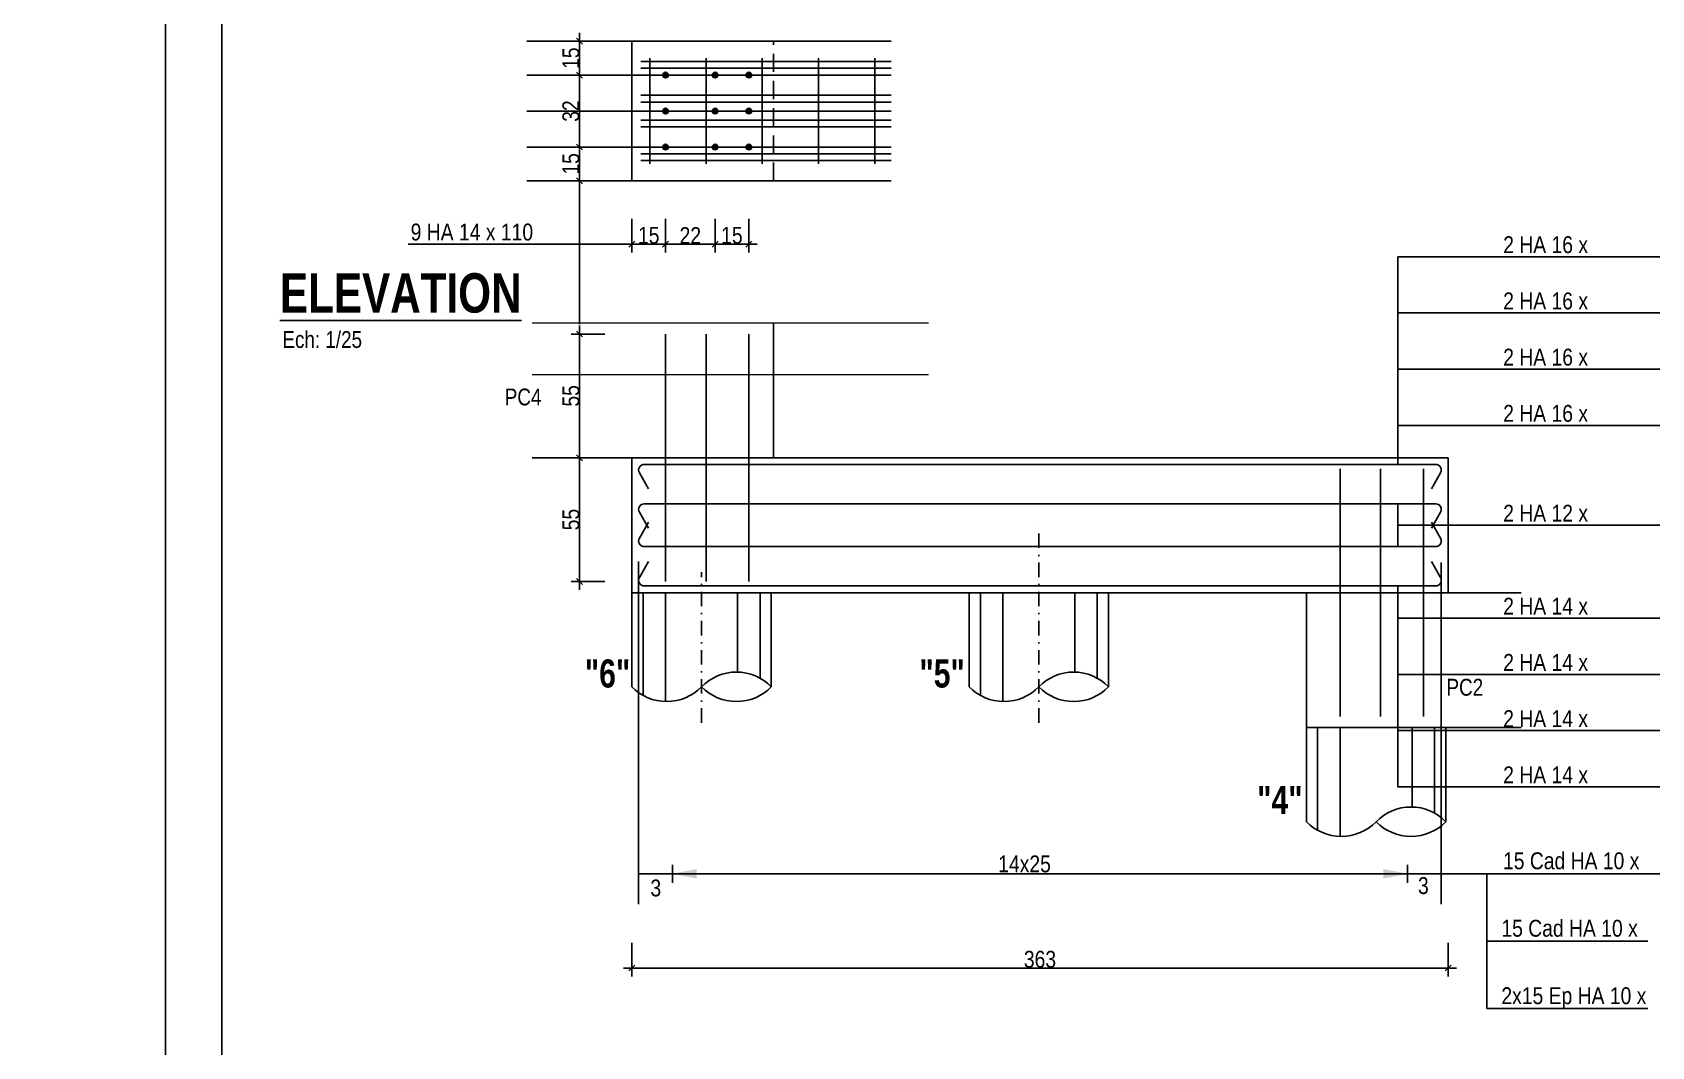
# Model space of a CAD drawing. Header units: centimetres. Extents: x 20328 to 51171, y -21855 to -16644.
# Drawn here: x 27266 to 28706, y -18408 to -17506 of the extents above; entities that cross this region are included whole.
import ezdxf
from ezdxf.enums import TextEntityAlignment as Align

# ---------------------------------------------------------------- set-up
doc = ezdxf.new("R2010")
doc.units = ezdxf.units.CM
doc.header["$LTSCALE"] = 25.4
doc.header["$PDMODE"] = 1
doc.header["$PDSIZE"] = -2
doc.linetypes.add('CACHEX2', pattern=[19.049999999999997, 12.7, -6.35])
doc.linetypes.add('TIRETPTX2', pattern=[50.8, 25.4, -12.7, 0, -12.7])
for name, color, linetype in [('01_cote_gen', 4, 'Continuous'), ('01_fenetres', 171, 'Continuous'), ('01_linteaux', 2, 'Continuous'), ('01_murs_sup', 2, 'CACHEX2'), ('01_poch_murs', 253, 'Continuous'), ('01_texte', 230, 'Continuous'), ('AA_COTES', 2, 'Continuous')]:
    doc.layers.add(name, color=color, linetype=linetype)
doc.layers.add('01_murs_coup', color=5, linetype='Continuous', lineweight=60)
doc.styles.add('impact', font='impact.ttf')
doc.styles.add('MATTE_TXT', font='arial.ttf')
doc.styles.add('STYLE2', font='ARIALN.TTF')
doc.dimstyles.new('JB25', dxfattribs={"dimscale": 0.1, "dimtxt": 150, "dimasz": 15, "dimexe": 0.1, "dimexo": 0.1, "dimgap": 0.09, "dimtad": 1, "dimdec": 1, "dimlfac": 0.5, "dimdsep": 46, "dimtxsty": 'STYLE2', "dimblk1": 'BOND_G', "dimblk2": 'BOND_D', "dimsah": 1, "dimcen": 1.5, "dimdle": 0.01, "dimse1": 1, "dimse2": 1, "dimclrd": 4, "dimclre": 2, "dimclrt": 6, "dimazin": 2, "dimtfac": 2.333333333333333, "dimtdec": 1, "dimtix": 1, "dimtmove": 2, "dimatfit": 3, "dimldrblk": 'BOND_G', "dimfxl": 1, "dimtolj": 1, "dimtzin": 0, "dimarcsym": 0})

# ---------------------------------------------------------------- blocks, each defined once
blk = doc.blocks.new('BOND_G')
at = {"layer": 'AA_COTES', "color": 0}
for p, q in [((0, -5), (0, 14.99999999999999)), ((5, 0), (-5, 0)), ((1.767766952966312, 1.767766952966312), (-1.767766952966426, -1.767766952966426))]:
    blk.add_line(p, q, dxfattribs=at)
blk = doc.blocks.new('BOND_D')
at = {"layer": 'AA_COTES', "color": 0}
for p, q in [((5, 0), (-5, 0)), ((-1.767766952966312, -1.767766952966312), (1.767766952966426, 1.767766952966426)), ((0, 5), (0, -15))]:
    blk.add_line(p, q, dxfattribs=at)
blk = doc.blocks.new('*D54')
at = {"layer": '01_cote_gen', "color": 4, "lineweight": -2, "ltscale": 3, "transparency": 16777216}
blk.add_line((28523.93731905443, -18338.10170745404), (27800.93731905443, -18338.10170745404), dxfattribs=at)
at = {"layer": 'Defpoints', "color": 0, "ltscale": 3, "transparency": 16777216}
for p in [(27799.43731905443, -18239.57191831137), (28525.43731905443, -18239.57191831137), (27799.43731905443, -18338.10170745404)]:
    blk.add_point(p, dxfattribs=at)
at = {"layer": '01_cote_gen', "color": 4, "lineweight": -2, "ltscale": 3, "transparency": 16777216, "xscale": 1.5, "yscale": 1.5, "zscale": 1.5, "rotation": 180}
blk.add_blockref('BOND_D', (27799.43731905443, -18338.10170745404), dxfattribs=at)
at = {"layer": '01_cote_gen', "color": 4, "lineweight": -2, "ltscale": 3, "transparency": 16777216, "xscale": 1.5, "yscale": 1.5, "zscale": 1.5}
blk.add_blockref('BOND_G', (28525.43731905443, -18338.10170745404), dxfattribs=at)
at = {"layer": '01_cote_gen', "color": 6, "ltscale": 3, "transparency": 16777216, "insert": (28162.43731905443, -18330.43411263822), "char_height": 15, "attachment_point": 5, "style": 'STYLE2'}
blk.add_mtext('\\A1;363', dxfattribs=at)
blk = doc.blocks.new('*D55')
at = {"layer": '01_cote_gen', "color": 4, "lineweight": -2, "ltscale": 3, "transparency": 16777216}
blk.add_line((27901.93731905444, -17694.32666429723), (27874.93731905444, -17694.32666429723), dxfattribs=at)
at = {"layer": 'Defpoints', "color": 0, "ltscale": 3, "transparency": 16777216}
for p in [(27873.43731905444, -17630.9049588949), (27903.43731905444, -17630.9049588949), (27873.43731905444, -17694.32666429723)]:
    blk.add_point(p, dxfattribs=at)
at = {"layer": '01_cote_gen', "color": 4, "lineweight": -2, "ltscale": 3, "transparency": 16777216, "xscale": 1.5, "yscale": 1.5, "zscale": 1.5, "rotation": 180}
blk.add_blockref('BOND_D', (27873.43731905444, -17694.32666429723), dxfattribs=at)
at = {"layer": '01_cote_gen', "color": 4, "lineweight": -2, "ltscale": 3, "transparency": 16777216, "xscale": 1.5, "yscale": 1.5, "zscale": 1.5}
blk.add_blockref('BOND_G', (27903.43731905444, -17694.32666429723), dxfattribs=at)
at = {"layer": '01_cote_gen', "color": 6, "ltscale": 3, "transparency": 16777216, "insert": (27888.43731905444, -17686.6590694814), "char_height": 15, "attachment_point": 5, "style": 'STYLE2'}
blk.add_mtext('\\A1;15', dxfattribs=at)
blk = doc.blocks.new('*D56')
at = {"layer": '01_cote_gen', "color": 4, "lineweight": -2, "ltscale": 3, "transparency": 16777216}
blk.add_line((27871.93731905444, -17694.32666429723), (27830.93731905444, -17694.32666429723), dxfattribs=at)
at = {"layer": 'Defpoints', "color": 0, "ltscale": 3, "transparency": 16777216}
for p in [(27829.43731905444, -17648.54956350372), (27873.43731905444, -17671.82666429723), (27829.43731905444, -17694.32666429723)]:
    blk.add_point(p, dxfattribs=at)
at = {"layer": '01_cote_gen', "color": 4, "lineweight": -2, "ltscale": 3, "transparency": 16777216, "xscale": 1.5, "yscale": 1.5, "zscale": 1.5, "rotation": 180}
blk.add_blockref('BOND_D', (27829.43731905444, -17694.32666429723), dxfattribs=at)
at = {"layer": '01_cote_gen', "color": 4, "lineweight": -2, "ltscale": 3, "transparency": 16777216, "xscale": 1.5, "yscale": 1.5, "zscale": 1.5}
blk.add_blockref('BOND_G', (27873.43731905444, -17694.32666429723), dxfattribs=at)
at = {"layer": '01_cote_gen', "color": 6, "ltscale": 3, "transparency": 16777216, "insert": (27851.43731905444, -17686.78696852643), "char_height": 15, "attachment_point": 5, "style": 'STYLE2'}
blk.add_mtext('\\A1;22', dxfattribs=at)
blk = doc.blocks.new('*D57')
at = {"layer": '01_cote_gen', "color": 4, "lineweight": -2, "ltscale": 3, "transparency": 16777216}
blk.add_line((27827.93731905445, -17694.32666429723), (27800.93731905445, -17694.32666429723), dxfattribs=at)
at = {"layer": 'Defpoints', "color": 0, "ltscale": 3, "transparency": 16777216}
for p in [(27799.43731905445, -17651.54779459316), (27829.43731905445, -17651.54779459316), (27799.43731905445, -17694.32666429723)]:
    blk.add_point(p, dxfattribs=at)
at = {"layer": '01_cote_gen', "color": 4, "lineweight": -2, "ltscale": 3, "transparency": 16777216, "xscale": 1.5, "yscale": 1.5, "zscale": 1.5, "rotation": 180}
blk.add_blockref('BOND_D', (27799.43731905445, -17694.32666429723), dxfattribs=at)
at = {"layer": '01_cote_gen', "color": 4, "lineweight": -2, "ltscale": 3, "transparency": 16777216, "xscale": 1.5, "yscale": 1.5, "zscale": 1.5}
blk.add_blockref('BOND_G', (27829.43731905445, -17694.32666429723), dxfattribs=at)
at = {"layer": '01_cote_gen', "color": 6, "ltscale": 3, "transparency": 16777216, "insert": (27814.43731905445, -17686.6590694814), "char_height": 15, "attachment_point": 5, "style": 'STYLE2'}
blk.add_mtext('\\A1;15', dxfattribs=at)
blk = doc.blocks.new('*D63')
at = {"layer": '01_cote_gen', "color": 4, "lineweight": -2, "ltscale": 3, "transparency": 16777216}
blk.add_line((27752.92372035322, -17636.5547204508), (27752.92372035322, -17609.5547204508), dxfattribs=at)
at = {"layer": 'Defpoints', "color": 0, "ltscale": 3, "transparency": 16777216}
for p in [(27752.92372035322, -17608.0547204508), (27788.12667638512, -17608.0547204508), (27799.43731905445, -17638.0547204508)]:
    blk.add_point(p, dxfattribs=at)
at = {"layer": '01_cote_gen', "color": 4, "lineweight": -2, "ltscale": 3, "transparency": 16777216, "xscale": 1.5, "yscale": 1.5, "zscale": 1.5}
for name, p, rotation in [('BOND_D', (27752.92372035322, -17608.0547204508), 90), ('BOND_G', (27752.92372035322, -17638.0547204508), 270)]:
    blk.add_blockref(name, p, dxfattribs=dict(at, rotation=rotation))
at = {"layer": '01_cote_gen', "color": 6, "ltscale": 3, "transparency": 16777216, "insert": (27745.2561255374, -17623.0547204508), "char_height": 15, "attachment_point": 5, "rotation": 90, "style": 'STYLE2'}
blk.add_mtext('\\A1;15', dxfattribs=at)
blk = doc.blocks.new('*D59')
at = {"layer": '01_cote_gen', "color": 4, "lineweight": -2, "ltscale": 3, "transparency": 16777216}
blk.add_line((27752.92372035322, -17606.5547204508), (27752.92372035322, -17545.5547204508), dxfattribs=at)
at = {"layer": 'Defpoints', "color": 0, "ltscale": 3, "transparency": 16777216}
for p in [(27752.92372035322, -17544.0547204508), (27778.73921012113, -17544.0547204508), (27770.99452922435, -17608.0547204508)]:
    blk.add_point(p, dxfattribs=at)
at = {"layer": '01_cote_gen', "color": 4, "lineweight": -2, "ltscale": 3, "transparency": 16777216, "xscale": 1.5, "yscale": 1.5, "zscale": 1.5}
for name, p, rotation in [('BOND_D', (27752.92372035322, -17544.0547204508), 90), ('BOND_G', (27752.92372035322, -17608.0547204508), 270)]:
    blk.add_blockref(name, p, dxfattribs=dict(at, rotation=rotation))
at = {"layer": '01_cote_gen', "color": 6, "ltscale": 3, "transparency": 16777216, "insert": (27745.2561255374, -17576.0547204508), "char_height": 15, "attachment_point": 5, "rotation": 90, "style": 'STYLE2'}
blk.add_mtext('\\A1;32', dxfattribs=at)
blk = doc.blocks.new('*D60')
at = {"layer": '01_cote_gen', "color": 4, "lineweight": -2, "ltscale": 3, "transparency": 16777216}
blk.add_line((27752.92372035322, -17542.5547204508), (27752.92372035322, -17515.5547204508), dxfattribs=at)
at = {"layer": 'Defpoints', "color": 0, "ltscale": 3, "transparency": 16777216}
for p in [(27752.92372035322, -17514.0547204508), (27778.97391800675, -17514.0547204508), (27775.42372035322, -17544.0547204508)]:
    blk.add_point(p, dxfattribs=at)
at = {"layer": '01_cote_gen', "color": 4, "lineweight": -2, "ltscale": 3, "transparency": 16777216, "xscale": 1.5, "yscale": 1.5, "zscale": 1.5}
for name, p, rotation in [('BOND_D', (27752.92372035322, -17514.0547204508), 90), ('BOND_G', (27752.92372035322, -17544.0547204508), 270)]:
    blk.add_blockref(name, p, dxfattribs=dict(at, rotation=rotation))
at = {"layer": '01_cote_gen', "color": 6, "ltscale": 3, "transparency": 16777216, "insert": (27745.2561255374, -17529.0547204508), "char_height": 15, "attachment_point": 5, "rotation": 90, "style": 'STYLE2'}
blk.add_mtext('\\A1;15', dxfattribs=at)
blk = doc.blocks.new('*D61')
at = {"layer": '01_cote_gen', "color": 4, "lineweight": -2, "ltscale": 3, "transparency": 16777216}
blk.add_line((27752.92372035322, -17992.83994296742), (27752.92372035322, -17885.83994296742), dxfattribs=at)
at = {"layer": 'Defpoints', "color": 0, "ltscale": 3, "transparency": 16777216}
for p in [(27752.92372035322, -17884.33994296742), (27829.43731905445, -17884.33994296742), (27829.43731905445, -17994.33994296742)]:
    blk.add_point(p, dxfattribs=at)
at = {"layer": '01_cote_gen', "color": 4, "lineweight": -2, "ltscale": 3, "transparency": 16777216, "xscale": 1.5, "yscale": 1.5, "zscale": 1.5}
for name, p, rotation in [('BOND_D', (27752.92372035322, -17884.33994296742), 90), ('BOND_G', (27752.92372035322, -17994.33994296742), 270)]:
    blk.add_blockref(name, p, dxfattribs=dict(at, rotation=rotation))
at = {"layer": '01_cote_gen', "color": 6, "ltscale": 3, "transparency": 16777216, "insert": (27745.28682130821, -17939.33994296741), "char_height": 15, "attachment_point": 5, "rotation": 90, "style": 'STYLE2'}
blk.add_mtext('\\A1;55', dxfattribs=at)
blk = doc.blocks.new('*D62')
at = {"layer": '01_cote_gen', "color": 4, "lineweight": -2, "ltscale": 3, "transparency": 16777216}
blk.add_line((27752.92372035322, -17882.83994296742), (27752.92372035322, -17775.83994296742), dxfattribs=at)
at = {"layer": 'Defpoints', "color": 0, "ltscale": 3, "transparency": 16777216}
for p in [(27752.92372035322, -17774.33994296742), (27829.43731905445, -17774.33994296742), (27775.42372035322, -17884.33994296742)]:
    blk.add_point(p, dxfattribs=at)
at = {"layer": '01_cote_gen', "color": 4, "lineweight": -2, "ltscale": 3, "transparency": 16777216, "xscale": 1.5, "yscale": 1.5, "zscale": 1.5}
for name, p, rotation in [('BOND_D', (27752.92372035322, -17774.33994296742), 90), ('BOND_G', (27752.92372035322, -17884.33994296742), 270)]:
    blk.add_blockref(name, p, dxfattribs=dict(at, rotation=rotation))
at = {"layer": '01_cote_gen', "color": 6, "ltscale": 3, "transparency": 16777216, "insert": (27745.28682130821, -17829.33994296741), "char_height": 15, "attachment_point": 5, "rotation": 90, "style": 'STYLE2'}
blk.add_mtext('\\A1;55', dxfattribs=at)

msp = doc.modelspace()

# ---------------------------------------------------------------- hatches: boundary and pattern name
at = {"layer": '01_murs_sup', "ltscale": 3}
h = msp.add_hatch(dxfattribs=at)
h.set_pattern_fill('DASH', color=256, scale=5, angle=90.4827783316548)
h.set_pattern_definition([(90.48277833165473, (14459.82592534084, 23248.99848804933), (-16.00819875265826, 15.74067414996544), [15.875, -15.875])])
h.paths.add_polyline_path([(30311.9779265077, -17572.42931596035, 0.002531451353049674), (30287.41211974768, -17571.60152396928), (30266.27980001102, -17593.09300338281, -0.002574667747263947), (30291.04470196162, -17593.71831641072)])
h.paths.add_polyline_path([(30340.2725023565, -17543.65385250217, -0.006516405898975369), (30404.19841217061, -17547.67570505511, -0.04627340198228324), (30411.43881792212, -17538.80392805338), (30386.54178884568, -17514.32297126057, 0.004067861401506169), (30346.10749460005, -17511.90857705057), (30287.41211974768, -17571.60152396928, -0.002531451353049659), (30311.9779265077, -17572.42931596035)])
h.paths.add_polyline_path([(30346.10749460005, -17511.90857705057, 0.002955468585828464), (30316.70834640735, -17510.56721877399), (30257.3569823045, -17570.92730397415, -0.003096146297348388), (30287.41211974768, -17571.60152396928)])
h.paths.add_polyline_path([(30461.71848428635, -17520.57156239299, 0.007575990962309219), (30386.54178884568, -17514.32297126057), (30411.43881792212, -17538.80392805338, -0.2267463357051544)])
h.paths.add_polyline_path([(30482.56701491248, -17554.8963382013), (30499.11694618149, -17538.06512839585, 0.4142135623730951), (30411.43881792212, -17538.80392805338), (30421.89473368372, -17549.08510743438, -0.006200760919027776)])
h.paths.add_polyline_path([(30524.9117838674, -17527.60541993427, 0.001401672488549907), (30511.05597122326, -17525.92319063888), (30499.11694618149, -17538.06512839585, -0.09982294667140483), (30512.8527487642, -17558.3668033891, -0.0008315451278062832), (30520.9659585717, -17559.36121409434)])
h.paths.add_polyline_path([(27972.25502006764, -18516.2527981133), (27993.07693111149, -18536.72673912222), (28007.90288839383, -18521.64880353873), (27987.08097734997, -18501.17486252982)], flags=9)
h.paths.add_polyline_path([(28954.99488839165, -17942.06071135946), (28975.81679943551, -17962.53465236837), (28990.64275671782, -17947.45671678488), (28969.82084567397, -17926.98277577596)], flags=9)
h.paths.add_polyline_path([(29518.40861981643, -20956.75280732123), (29597.44367626726, -21034.46705170553), (29629.66140649249, -21001.70175690994), (29550.62635004167, -20923.98751252564)], flags=9)
h.paths.add_polyline_path([(27580.21025022123, -17779.35058250239), (27623.75676317994, -17822.16935806887), (27678.54963881629, -17766.44523617656), (27635.00312585759, -17723.62646061011)], flags=9)
h.paths.add_polyline_path([(27789.22150015241, -17567.53584916419), (27831.9532363832, -17609.55346432815), (27884.53750766672, -17556.07548368581), (27841.80577143592, -17514.05786852185)], flags=9)
h.paths.add_polyline_path([(28644.32806140557, -16697.36752952108), (28685.60641212168, -16737.95604775083), (28738.19068340519, -16684.47806710848), (28696.91233268907, -16643.88954887873)], flags=9)
h.paths.add_polyline_path([(29630.46661755684, -17879.94671618729), (29712.51485557673, -17897.47925502068), (29734.45650492322, -17794.79739672062), (29652.40826690333, -17777.26485788723)], flags=9)
h.paths.add_polyline_path([(31595.93884278206, -18192.71867867738), (31677.98708080195, -18210.25121751076), (31699.92873014846, -18107.5693592107), (31617.88049212856, -18090.03682037732)], flags=9)
h.paths.add_polyline_path([(31279.47902537702, -17991.91639288531), (31337.26871637961, -18048.74031840689), (31410.88669617647, -17973.87114550756), (31353.09700517385, -17917.04721998596)], flags=9)
h.paths.add_polyline_path([(31834.83228958178, -18589.34029985794), (31910.46605891755, -18663.71009849942), (31951.83043934031, -18621.64269930296), (31876.19667000453, -18547.27290066146)], flags=9)
h.paths.add_polyline_path([(32487.17179994563, -18530.1258974008), (32643.45736795592, -18683.79966410013), (32675.69661971104, -18651.01248200006), (32519.41105170073, -18497.33871530072)], flags=9)
h.paths.add_polyline_path([(31810.93355358171, -18429.95317607757), (32052.06015034262, -18667.05013165315), (32084.12722985872, -18634.43804798887), (31843.0006330978, -18397.34109241329)], flags=9)
h.paths.add_polyline_path([(32212.70331382975, -18892.34377743463), (32368.98888184006, -19046.01754413396), (32401.22813359517, -19013.23036203388), (32244.94256558488, -18859.55659533456)], flags=9)
h.paths.add_polyline_path([(31777.24159783004, -18464.1593775378), (31933.52716584033, -18617.83314423711), (31965.76641759545, -18585.04596213704), (31809.48084958514, -18431.37219543772)], flags=9)
h.paths.add_polyline_path([(32270.2940055815, -19017.52469975478), (32345.92777491727, -19091.89449839626), (32387.29215534005, -19049.8270991998), (32311.65838600427, -18975.4573005583)], flags=9)
h.paths.add_polyline_path([(32246.39526958143, -18858.13757597442), (32487.52186634235, -19095.23453154999), (32519.58894585844, -19062.62244788571), (32278.46234909752, -18825.52549231014)], flags=9)
h.paths.add_polyline_path([(28192.59515067659, -18655.43669002857), (28279.9993106072, -18741.38017572625), (28309.65122516884, -18711.22430455634), (28222.24706523821, -18625.28081885864)], flags=9)
h.paths.add_polyline_path([(28111.55013997697, -18681.73673234814), (28248.6945306491, -18816.58920378608), (28280.91226087433, -18783.82390899049), (28143.76787020219, -18648.97143755255)], flags=9)
h.paths.add_polyline_path([(28501.76037563679, -18928.33925490778), (28636.39689371288, -18927.13735211351), (28635.9735469957, -18879.71427579443), (28501.3370289196, -18880.91617858871)], flags=9)
h.paths.add_polyline_path([(27502.64653554363, -19897.39330361864), (27497.45485312376, -20031.9350555161), (27544.8445499126, -20033.76372395716), (27550.03623233248, -19899.2219720597)], flags=9)
h.paths.add_polyline_path([(28420.70627113675, -21271.00407036227), (28555.02803790397, -21280.28305427845), (28558.29637823769, -21232.97084294278), (28423.97461147046, -21223.6918590266)], flags=9)
h.paths.add_polyline_path([(29574.92539248204, -19249.70914525777), (29675.5457184983, -19147.37870107987), (29642.75853639824, -19115.13944932478), (29542.13821038197, -19217.46989350269)], flags=9)
h.paths.add_polyline_path([(29557.49390487807, -19198.56365588311), (29635.20814926235, -19119.52859943228), (29602.44285446676, -19087.31086920705), (29524.72861008247, -19166.34592565788)], flags=9)
h.paths.add_polyline_path([(27639.41997023204, -19180.96679873493), (27741.74311864178, -19281.5799509079), (27773.96084886701, -19248.81465611233), (27671.63770045725, -19148.20150393936)], flags=9)
h.paths.add_polyline_path([(27690.54387711441, -19163.5499636297), (27769.57893356523, -19241.264208014), (27801.79666379043, -19208.49891321842), (27722.76160733962, -19130.78466883411)], flags=9)
h.paths.add_polyline_path([(30303.6429579136, -18550.85540740789), (30416.32060987236, -18661.65002150008), (30445.97252443395, -18631.49415033016), (30333.29487247523, -18520.69953623794)], flags=9)
h.paths.add_polyline_path([(30339.9371570297, -18482.15193088653), (30477.08884346998, -18617.01157616774), (30509.32809522507, -18584.22439406768), (30372.17640878479, -18449.36474878647)], flags=9)
h.paths.add_polyline_path([(30407.50752666702, -18445.22558214609), (30514.82413486221, -18550.74874476066), (30544.47604942383, -18520.59287359071), (30437.15944122862, -18415.06971097615)], flags=9)
h.paths.add_polyline_path([(30796.5200168988, -18154.79311523839), (30785.92399001238, -18318.90911674645), (30831.78008176705, -18321.86978101242), (30842.37610865347, -18157.75377950438)], flags=9)
h.paths.add_polyline_path([(31214.96313779048, -18262.31764918568), (31148.21383614286, -18412.62023887169), (31190.21028548523, -18431.27084010977), (31256.95958713283, -18280.96825042374)], flags=9)
h.paths.add_polyline_path([(30791.27016124109, -19409.36953506338), (30810.65607841924, -19428.43148014127), (30825.48203570204, -19413.35354455827), (30806.09611852389, -19394.29159948037)], flags=9)
h.paths.add_polyline_path([(30716.34526312918, -19496.97809425094), (30737.16717417238, -19517.45203526053), (30751.99313145519, -19502.37409967754), (30731.17122041198, -19481.90015866793)], flags=9)
h.paths.add_polyline_path([(30679.81726593404, -19609.71985856617), (30701.1178415989, -19630.66446488633), (30715.94379888172, -19615.58652930333), (30694.64322321683, -19594.64192298316)], flags=9)
h.paths.add_polyline_path([(30780.27245658788, -19698.67914515673), (30801.57303225275, -19719.62375147688), (30816.39898953557, -19704.54581589387), (30795.09841387067, -19683.60120957371)], flags=9)
h.paths.add_polyline_path([(30848.74810399636, -19768.81533917941), (30869.57001503954, -19789.289280189), (30884.39597232236, -19774.21134460599), (30863.57406127917, -19753.73740359641)], flags=9)
h.paths.add_polyline_path([(30920.0520781229, -19838.9277009551), (30941.35265378776, -19859.87230727524), (30956.17861107059, -19844.79437169224), (30934.8780354057, -19823.84976537207)], flags=9)
h.paths.add_polyline_path([(31277.61862268389, -19790.41456035908), (31294.61121675361, -19807.12317888415), (31309.43717403642, -19792.04524330114), (31292.4445799667, -19775.33662477609)], flags=9)
h.paths.add_polyline_path([(31201.1842322249, -19866.72172879799), (31222.48480788976, -19887.66633511812), (31237.31076517258, -19872.58839953511), (31216.0101895077, -19851.64379321498)], flags=9)
h.paths.add_polyline_path([(31113.37695427617, -19936.05340942984), (31134.67752994104, -19956.99801574999), (31149.50348722386, -19941.920080167), (31128.20291155898, -19920.97547384683)], flags=9)
h.paths.add_polyline_path([(31008.3379286812, -19910.31123260768), (31030.11716896777, -19931.72650423841), (31044.94312625056, -19916.6485686554), (31023.16388596399, -19895.23329702468)], flags=9)
h.paths.add_polyline_path([(31289.39128392613, -19415.94549284188), (31307.98256369223, -19397.03824028419), (31292.90462810824, -19382.21228300236), (31274.31334834217, -19401.11953556006)], flags=9)
h.paths.add_polyline_path([(31344.41512202783, -19470.52776909963), (31363.47706838141, -19451.14185317586), (31348.39913377403, -19436.31589490085), (31329.33718742046, -19455.70181082464)], flags=9)
h.paths.add_polyline_path([(31431.25336441981, -19555.92204207615), (31450.31531077338, -19536.53612615238), (31435.23737616599, -19521.71016787738), (31416.17542981242, -19541.09608380115)], flags=9)
h.paths.add_polyline_path([(31399.6246237538, -19651.68149880779), (31418.21590476532, -19632.77424747471), (31403.13797015793, -19617.94828919971), (31384.54668914643, -19636.8555405328)], flags=9)
h.paths.add_polyline_path([(31232.6313714855, -19360.61211589846), (31251.69331656212, -19341.22619871905), (31236.61538097815, -19326.40024143724), (31217.55343590153, -19345.78615861664)], flags=9)
h.paths.add_polyline_path([(31160.64544045849, -19290.29992604964), (31180.17805084563, -19270.43534424853), (31165.10011526165, -19255.60938696671), (31145.56750487451, -19275.47396876782)], flags=9)
h.paths.add_polyline_path([(31059.42331102793, -19239.86056485475), (31078.48525610455, -19220.47464767536), (31063.40732052058, -19205.64869039353), (31044.34537544396, -19225.03460757295)], flags=9)
h.paths.add_polyline_path([(30949.66651441319, -19273.79009955276), (30969.05243159258, -19292.85204462937), (30983.8783888744, -19277.7741090454), (30964.492471695, -19258.71216396877)], flags=9)
h.paths.add_polyline_path([(30886.51513325543, -19338.01478595734), (30901.5930688394, -19352.84074323915), (30916.41902612122, -19337.76280765517), (30901.34109053724, -19322.93685037336)], flags=9)
h.paths.add_polyline_path([(31234.18925258745, -20656.73727107184), (31346.8669045462, -20767.53188516401), (31376.51881910782, -20737.37601399409), (31263.84116714905, -20626.5813999019)], flags=9)
h.paths.add_polyline_path([(31270.50503419584, -20588.01914205173), (31407.64942486797, -20722.87161348965), (31439.86715509319, -20690.10631869406), (31302.72276442108, -20555.25384725613)], flags=9)
h.paths.add_polyline_path([(31338.05382134085, -20551.10744581002), (31445.37042953607, -20656.6306084246), (31475.02234409767, -20626.47473725467), (31367.70573590247, -20520.9515746401)], flags=9)
h.paths.add_polyline_path([(27823.7967137839, -18328.3673217529), (27917.2538065762, -18420.26258521892), (27971.88428483368, -18364.70362077145), (27878.42719204138, -18272.80835730544)], flags=9)
h.paths.add_polyline_path([(28102.59934866263, -18201.38074030917), (28195.73713706156, -18292.96203550935), (28250.33513584325, -18237.43610255087), (28157.19734744433, -18145.85480735069)], flags=9)
edge = h.paths.add_edge_path()
edge.add_line((30555.38919843256, -17563.88562977775), (30559.78326997803, -17532.18875082644))
edge.add_arc((30217.94481633492, -19998.05940721048), 2489.452072727042, 82.10750877364764, 82.9170000000046)
edge.add_line((30524.9117838674, -17527.60541993427), (30520.96595857169, -17559.36121409434))
edge.add_arc((30217.9448163349, -19998.05940721195), 2457.452072728496, 82.10750877365189, 82.9170000000081, ccw=False)
h = msp.add_hatch(dxfattribs=at)
h.set_pattern_fill('DASH', color=256, scale=5, angle=135)
h.set_pattern_definition([(135, (-13262.15741977629, 100.8791970713464), (-22.45064030267288, 1.77635683940025e-15), [15.875, -15.875])])
h.paths.add_polyline_path([(28091.7472467398, -17238.61517288508, -0.2601810642606941), (28140.55657499178, -17202.97946733806, 0.02414752684017281), (27901.70811753336, -17229.5001205567), (27906.77054132021, -17261.09714360322, -0.01896323129683905)])
h.paths.add_polyline_path([(25655.34560406745, -20205.52160231806), (25684.54721772072, -20205.52160231806), (25684.54721772072, -20184.37560622431), (25655.34560406745, -20184.37560622431)], flags=9)
h.paths.add_polyline_path([(25953.49855235614, -19107.07769354939), (25982.70016600941, -19107.07769354939), (25982.70016600941, -19085.93169745564), (25953.49855235614, -19085.93169745564)], flags=9)
h.paths.add_polyline_path([(28468.90676237999, -20861.65029197816), (28579.74919075652, -20861.65029197816), (28579.74919075652, -20815.69872308321), (28468.90676237999, -20815.69872308321)], flags=9)
h.paths.add_polyline_path([(24859.14255546967, -19954.95288451836), (24920.21420463582, -19954.95288446327), (24920.21420456531, -19876.80279181348), (24859.14255539916, -19876.80279186859)], flags=9)
h.paths.add_polyline_path([(24859.66757090988, -19657.37783815909), (24919.59653940895, -19657.37783810503), (24919.59653934128, -19582.37783810503), (24859.66757084221, -19582.37783815909)], flags=9)
h.paths.add_polyline_path([(24859.29697177459, -18437.37783887017), (24917.18764502969, -18437.37783881793), (24917.18764496202, -18362.37783881793), (24859.29697170693, -18362.37783887017)], flags=9)
h.paths.add_polyline_path([(26391.58715034369, -18589.19876405819), (26462.38328180798, -18544.1742035406), (26406.03587381162, -18455.57414929631), (26335.23974234732, -18500.59870981389)], flags=9)
h.paths.add_polyline_path([(28012.33876715635, -17434.17860611684), (28083.13489862064, -17389.15404559925), (28026.78749062428, -17300.55399135497), (27955.99135915998, -17345.57855187255)], flags=9)
h.paths.add_polyline_path([(27645.90311576462, -17512.87604826385), (27726.95005832175, -17512.87604819066), (27726.95005822693, -17407.87604819066), (27645.9031156698, -17407.87604826385)], flags=9)
h.paths.add_polyline_path([(28460.76007457505, -17549.49174658505), (28566.83238016851, -17549.49174658505), (28566.83238016851, -17490.49447509801), (28460.76007457505, -17490.49447509801)], flags=9)
h.paths.add_polyline_path([(28884.38745418797, -17049.89888686587), (29103.56958242808, -17049.89888686587), (29103.56958242808, -17003.91662220011), (28884.38745418797, -17003.91662220011)], flags=9)
h.paths.add_polyline_path([(28331.96924919228, -17452.59836132787), (28670.13637061111, -17452.59836132787), (28670.13637061111, -17406.86166282856), (28331.96924919228, -17406.86166282856)], flags=9)
h.paths.add_polyline_path([(28942.64002632793, -17500.61096827263), (29161.82215456804, -17500.61096827263), (29161.82215456804, -17454.62870360688), (28942.64002632793, -17454.62870360688)], flags=9)
h.paths.add_polyline_path([(28331.92832149787, -17500.61096827263), (28551.11044973798, -17500.61096827263), (28551.11044973798, -17454.62870360688), (28331.92832149787, -17454.62870360688)], flags=9)
h.paths.add_polyline_path([(29071.47177940511, -17549.49174658505), (29177.54408499857, -17549.49174658505), (29177.54408499857, -17490.49447509801), (29071.47177940511, -17490.49447509801)], flags=9)
h.paths.add_polyline_path([(28942.68095402233, -17452.59836132787), (29280.84807544116, -17452.59836132787), (29280.84807544116, -17406.86166282856), (28942.68095402233, -17406.86166282856)], flags=9)
h.paths.add_polyline_path([(25910.04198762031, -20150.27957908808), (26032.62163481773, -20150.27957907585), (26032.62163481351, -20107.98758688836), (25910.04198761608, -20107.98758690059)], flags=9)
h.paths.add_polyline_path([(25870.69325497847, -20225.85512556176), (26063.03090845732, -20225.85512556176), (26063.03090845732, -20179.9035566668), (25870.69325497847, -20179.9035566668)], flags=9)
h.paths.add_polyline_path([(26321.82751321737, -20128.10691233152), (26416.9860187959, -20032.85306523839), (26383.43471692823, -19999.33534555173), (26288.27621134969, -20094.58919264487)], flags=9)
h.paths.add_polyline_path([(26288.84631961673, -21519.58327061336), (26379.47484355701, -21619.15689773616), (26414.54770332706, -21587.23477535124), (26323.91917938678, -21487.66114822844)], flags=9)
h.paths.add_polyline_path([(27906.53034611907, -21855.34897319563), (28008.81281871348, -21767.78909442711), (27977.97156648366, -21731.7620968988), (27875.68909388925, -21819.32197566731)], flags=9)
h.paths.add_polyline_path([(27312.35683932396, -19604.83507673661), (27312.35683932396, -19461.32211630006), (27266.37457465821, -19461.32211630006), (27266.37457465821, -19604.83507673661)], flags=9)
h.paths.add_polyline_path([(27264.06818537063, -19580.5879378778), (27264.06818537063, -19469.74550950126), (27218.11661647568, -19469.74550950126), (27218.11661647568, -19580.5879378778)], flags=9)
h.paths.add_polyline_path([(25884.06767113804, -20912.84761559373), (26027.57039965101, -20912.84761559373), (26027.57039965101, -20866.89604669878), (25884.06767113804, -20866.89604669878)], flags=9)
h.paths.add_polyline_path([(25908.30969403506, -20864.5845414494), (26019.15212241159, -20864.5845414494), (26019.15212241159, -20818.63297255446), (25908.30969403506, -20818.63297255446)], flags=9)
h.paths.add_polyline_path([(27341.97856267062, -18595.60349251958), (27500.00292712995, -18595.6034925038), (27500.00292712572, -18553.31150031631), (27341.97856266639, -18553.31150033208)], flags=9)
h.paths.add_polyline_path([(27319.68813900666, -18521.16846320891), (27512.03602440911, -18521.16846320891), (27512.03602440911, -18475.18619854315), (27319.68813900666, -18475.18619854315)], flags=9)
h.paths.add_polyline_path([(27341.97856267062, -18447.46332704387), (27492.48435074106, -18447.46332702885), (27492.48435073684, -18405.17133484135), (27341.97856266639, -18405.17133485637)], flags=9)
h.paths.add_polyline_path([(27415.73086614214, -17967.62759148109), (27523.2410825817, -18092.07794743834), (27558.014090023, -18062.03822977331), (27450.50387358344, -17937.58787381606)], flags=9)
h.paths.add_polyline_path([(27789.4854310357, -17750.91650260155), (27847.27122169812, -17904.88773411667), (27890.29273608463, -17888.74165150205), (27832.5069454222, -17734.77041998692)], flags=9)
h.paths.add_polyline_path([(28291.60066864227, -18865.87123506208), (28318.78837790566, -18865.87123506297), (28318.78837790635, -18844.72523896922), (28291.60066864296, -18844.72523896833)], flags=9)
h.paths.add_polyline_path([(28299.60066864227, -18980.87123506208), (28328.80228229554, -18980.87123506303), (28328.80228229623, -18959.72523896928), (28299.60066864296, -18959.72523896833)], flags=9)
h.paths.add_polyline_path([(28352.60066864227, -19086.87123506208), (28382.47358375883, -19086.87123506306), (28382.47358375952, -19065.72523896931), (28352.60066864296, -19065.72523896833)], flags=9)
h.paths.add_polyline_path([(28486.60066864227, -19079.87123506208), (28516.47358375883, -19079.87123506306), (28516.47358375952, -19058.72523896931), (28486.60066864296, -19058.72523896833)], flags=9)
h.paths.add_polyline_path([(28584.60066864227, -19081.87123506208), (28613.80228229554, -19081.87123506303), (28613.80228229623, -19060.72523896928), (28584.60066864296, -19060.72523896833)], flags=9)
h.paths.add_polyline_path([(28684.60066864227, -19081.87123506208), (28714.47358375883, -19081.87123506306), (28714.47358375952, -19060.72523896931), (28684.60066864296, -19060.72523896833)], flags=9)
h.paths.add_polyline_path([(28905.54611641775, -18796.58108853216), (28929.37731836468, -18796.58108853293), (28929.37731836536, -18775.43509243918), (28905.54611641845, -18775.43509243841)], flags=9)
h.paths.add_polyline_path([(28904.54611641775, -18904.58108853216), (28934.41903153431, -18904.58108853314), (28934.41903153501, -18883.43509243937), (28904.54611641845, -18883.43509243841)], flags=9)
h.paths.add_polyline_path([(28890.54611641775, -19015.58108853216), (28920.41903153431, -19015.58108853314), (28920.41903153501, -18994.43509243937), (28890.54611641845, -18994.43509243841)], flags=9)
h.paths.add_polyline_path([(28797.60066864227, -19070.87123506208), (28828.14488522213, -19070.87123506307), (28828.14488522281, -19049.72523896932), (28797.60066864296, -19049.72523896833)], flags=9)
h.paths.add_polyline_path([(28651.39138438828, -18521.31567067703), (28651.3913843874, -18494.79926287694), (28630.24538829365, -18494.79926287765), (28630.24538829453, -18521.31567067774)], flags=9)
h.paths.add_polyline_path([(28728.89449066698, -18521.65649038483), (28728.89449245694, -18494.46878112143), (28707.74849636319, -18494.46877972924), (28707.74849457324, -18521.65648899263)], flags=9)
h.paths.add_polyline_path([(28850.68555015908, -18521.66165802805), (28850.68555194904, -18494.47394876467), (28829.5395558553, -18494.47394737247), (28829.53955406534, -18521.66165663586)], flags=9)
h.paths.add_polyline_path([(28895.27221783615, -18612.1176133605), (28895.27221958192, -18585.6012055604), (28874.12622348817, -18585.6012041682), (28874.12622174241, -18612.11761196831)], flags=9)
h.paths.add_polyline_path([(28572.1237736821, -18521.65648905191), (28572.1237736812, -18494.46877978852), (28550.97777758745, -18494.46877978922), (28550.97777758836, -18521.65648905261)], flags=9)
h.paths.add_polyline_path([(28471.49740712864, -18521.99213978356), (28471.49740712772, -18494.13312905687), (28450.35141103397, -18494.13312905758), (28450.3514110349, -18521.99213978426)], flags=9)
h.paths.add_polyline_path([(28363.95777875087, -18556.99609631096), (28363.95777874997, -18529.80838704757), (28342.81178265622, -18529.80838704827), (28342.81178265713, -18556.99609631167)], flags=9)
h.paths.add_polyline_path([(28309.48561900685, -18658.1422852692), (28336.67332827023, -18658.1422852683), (28336.67332826953, -18636.99628917455), (28309.48561900614, -18636.99628917545)], flags=9)
h.paths.add_polyline_path([(28309.48561900685, -18748.21396386963), (28330.63161510059, -18748.21396386892), (28330.63161509989, -18727.06796777517), (28309.48561900614, -18727.06796777587)], flags=9)
h.paths.add_polyline_path([(29481.97856268063, -19444.75296710995), (29640.00292713996, -19444.75296709418), (29640.00292713574, -19402.46097490668), (29481.97856267641, -19402.46097492245)], flags=9)
h.paths.add_polyline_path([(29459.69325497847, -19370.29235799027), (29652.03090845733, -19370.29235799027), (29652.03090845733, -19324.34078909532), (29459.69325497847, -19324.34078909532)], flags=9)
h.paths.add_polyline_path([(29481.97856268063, -19296.61280163424), (29632.48435075107, -19296.61280161922), (29632.48435074685, -19254.32080943172), (29481.97856267641, -19254.32080944675)], flags=9)
h.paths.add_polyline_path([(25417.75798685646, -20175.63941565423), (25548.82654769648, -20175.63941553597), (25548.82654762617, -20097.72094734573), (25417.75798678614, -20097.72094746399)], flags=9)
h.paths.add_polyline_path([(25527.52205410608, -19889.61782447114), (25658.14280765766, -19889.61782435329), (25658.14280758739, -19811.74568105496), (25527.52205403581, -19811.74568117281)], flags=9)
edge = h.paths.add_edge_path()
edge.add_line((27631.96093666539, -17288.22070744509), (27640.49075389289, -17319.06292231474))
edge.add_arc((28295.54128594631, -19687.60244915565), 2457.452072727201, 101.8385292593922, 105.45947795817571, ccw=False)
edge.add_arc((27850.43818995711, -17301.30682636951), 62.0000000000339, 100.56566349453033, 162.2655229599399, ccw=False)
edge.add_arc((28295.54128594737, -19687.60244916008), 2489.452072731763, 100.5656634945148, 105.4594779581718)

# ---------------------------------------------------------------- linework, layer by layer
at = {"layer": '01_cote_gen', "ltscale": 3}
msp.add_line((28029.9544307949, -17576.0547204508), (27706.04345260028, -17576.0547204508), dxfattribs=at)
at = {"layer": '01_fenetres', "ltscale": 30}
msp.add_line((27434.73340776033, -17090.41257461515), (27434.73340776033, -18475.41257461515), dxfattribs=at)
at = {"layer": '01_linteaux'}
for p, q in [((28029.9544307949, -17514.0547204508), (27706.04345260028, -17514.0547204508)), ((27799.43731905445, -17638.0547204508), (27799.43731905444, -17514.0547204508)), ((28029.9544307949, -17532.0547204508), (27807.43731905445, -17532.05472045081)), ((28029.9544307949, -17538.0547204508), (27807.43731905445, -17538.05472045081)), ((27815.43731905445, -17623.05472045081), (27815.43731905444, -17529.05472045081)), ((27865.43731905445, -17623.0547204508), (27865.43731905444, -17529.0547204508)), ((27915.43731905445, -17623.0547204508), (27915.43731905444, -17529.0547204508)), ((27965.43731905445, -17623.0547204508), (27965.43731905444, -17529.0547204508)), ((28015.43731905445, -17623.05472045079), (28015.43731905444, -17529.05472045079)), ((28029.9544307949, -17544.0547204508), (27706.04345260028, -17544.0547204508)), ((28029.9544307949, -17562.0547204508), (27807.43731905445, -17562.05472045081)), ((28029.9544307949, -17568.0547204508), (27807.43731905445, -17568.05472045081)), ((28029.9544307949, -17584.0547204508), (27807.43731905445, -17584.05472045081)), ((28029.9544307949, -17590.0547204508), (27807.43731905445, -17590.05472045081)), ((28029.9544307949, -17608.0547204508), (27706.04345260028, -17608.0547204508)), ((28029.9544307949, -17614.0547204508), (27807.43731905445, -17614.05472045081)), ((28029.9544307949, -17620.0547204508), (27807.43731905445, -17620.05472045081)), ((28029.9544307949, -17638.0547204508), (27706.04345260028, -17638.0547204508)), ((27925.43731905445, -17764.33994296742), (27925.43731905445, -17884.33994296742)), ((27829.43731905445, -17774.33994296742), (27829.43731905445, -17994.33994296742)), ((27865.43525725092, -17774.33994296742), (27865.43525725092, -17994.33994296742)), ((27903.43525725092, -17774.33994381762), (27903.43525725092, -17994.33994381762)), ((27710.6439719082, -17884.33994296742), (27799.43731905445, -17884.33994296742)), ((27799.43731905444, -17884.33994296742), (28525.43731905442, -17884.33994296742)), ((27799.43731905445, -18088.04402841406), (27799.43731905444, -17884.33994296742)), ((28525.43731905442, -18004.33994296742), (28525.43731905442, -17884.33994296742)), ((27806.10719203552, -17897.83994296742), (27814.2770650166, -17911.99057806203)), ((27810.43731905444, -17890.33994296742), (28514.43731905442, -17890.33994296742)), ((28429.43731905445, -17894.33994296742), (28429.43731905445, -18114.33994296742)), ((28465.43525725092, -17894.33994296742), (28465.43525725092, -18114.33994296742)), ((28503.43525725092, -17894.33994381762), (28503.43525725092, -18114.33994381762)), ((28518.76744607335, -17897.83994296742), (28510.59757309227, -17911.99057806203)), ((27810.43731905444, -17925.33994296742), (28514.43731905442, -17925.33994296742)), ((27806.10719203552, -17932.83994296742), (27814.2770650166, -17946.99057806203)), ((27806.10719203552, -17955.83994296742), (27814.2770650166, -17941.68930787281)), ((28518.76744607335, -17932.83994296742), (28510.59757309227, -17946.99057806203)), ((28518.76744607335, -17955.83994296742), (28510.59757309227, -17941.68930787281)), ((27810.43731905444, -17963.33994296742), (28514.43731905442, -17963.33994296742)), ((27806.10719203552, -17990.83994296742), (27814.2770650166, -17976.68930787281)), ((28518.76744607335, -17990.83994296742), (28510.59757309227, -17976.68930787281)), ((27810.43731905444, -17998.33994296742), (28514.43731905442, -17998.33994296742)), ((27799.43731905443, -18004.33994296742), (28525.43731905442, -18004.33994296742)), ((27923.43731905445, -18088.04402841406), (27923.43731905445, -18004.33994296742)), ((28099.43731905444, -18088.04402841403), (28099.43731905442, -18004.33994296742)), ((28223.43731905444, -18088.04402841403), (28223.43731905443, -18004.33994296742)), ((28399.43731905444, -18208.04402841406), (28399.43731905444, -18004.33994296742)), ((28525.43731905445, -18004.33994296742), (28590.36904233167, -18004.33994296742)), ((28399.43731905443, -18124.33994296742), (28590.36904233168, -18124.33994296742)), ((28523.43731905444, -18208.04402841406), (28523.43731905445, -18124.33994296742))]:
    msp.add_line(p, q, dxfattribs=at)
at = {"layer": '01_linteaux', "linetype": 'TIRETPTX2', "ltscale": 0.02}
for p, q in [((28161.43731905444, -18120.03780443191), (28161.43731905444, -17938.70618944571)), ((27861.43731905443, -18120.03780443194), (27861.43731905444, -17986.1313473292))]:
    msp.add_line(p, q, dxfattribs=at)
at = {"layer": '01_linteaux', "const_width": 3}
for points in [[(27828.18731905444, -17544.0547204508, 1), (27830.68731905444, -17544.0547204508, 1)], [(27872.18731905444, -17544.0547204508, 1), (27874.68731905444, -17544.0547204508, 1)], [(27902.18731905444, -17544.0547204508, 1), (27904.68731905444, -17544.0547204508, 1)], [(27828.18731905444, -17576.0547204508, 1), (27830.68731905444, -17576.0547204508, 1)], [(27872.18731905444, -17576.0547204508, 1), (27874.68731905444, -17576.0547204508, 1)], [(27902.18731905444, -17576.0547204508, 1), (27904.68731905444, -17576.0547204508, 1)], [(27828.18731905444, -17608.0547204508, 1), (27830.68731905444, -17608.0547204508, 1)], [(27872.18731905444, -17608.0547204508, 1), (27874.68731905444, -17608.0547204508, 1)], [(27902.18731905444, -17608.0547204508, 1), (27904.68731905444, -17608.0547204508, 1)]]:
    msp.add_lwpolyline(points, format="xyb", close=True, dxfattribs=at)
at = {"layer": '01_linteaux'}
for centre in [(27829.43731905444, -17544.0547204508), (27873.43731905444, -17544.0547204508), (27903.43731905444, -17544.0547204508), (27829.43731905444, -17576.0547204508), (27873.43731905444, -17576.0547204508), (27903.43731905444, -17576.0547204508), (27829.43731905444, -17608.0547204508), (27873.43731905444, -17608.0547204508), (27903.43731905444, -17608.0547204508)]:
    msp.add_circle(centre, 2.5, dxfattribs=at)
for centre, radius, start, end in [((27810.43731905444, -17895.33994296742), 5, 90, 209.9999999999953), ((28514.43731905442, -17895.33994296742), 5, 329.9999999999736, 90), ((27810.43731905444, -17930.33994296742), 5, 90, 209.9999999999953), ((28514.43731905442, -17930.33994296742), 5, 329.9999999999736, 90), ((27810.43731905444, -17958.33994296742), 5, 150.0000000000047, 270), ((28514.43731905442, -17958.33994296742), 5, 270, 30.00000000005275), ((27810.43731905444, -17993.33994296742), 5, 150.0000000000047, 270), ((28514.43731905442, -17993.33994296742), 5, 270, 30.00000000005275), ((27892.43731905446, -18118.18375946915), 43.23659778560273, 44.19387071995398, 135.806129280046), ((28192.43731905446, -18118.18375946915), 43.23659778560273, 44.19387071995398, 135.806129280046), ((27830.43731905446, -18057.90429735894), 43.23659778560273, 224.193870719954, 315.806129280046), ((27892.43731905446, -18057.90429735894), 43.23659778560273, 224.193870719954, 315.806129280046), ((28130.43731905446, -18057.90429735894), 43.23659778560273, 224.193870719954, 315.806129280046), ((28192.43731905446, -18057.90429735894), 43.23659778560273, 224.193870719954, 315.806129280046), ((28492.43731905446, -18238.18375946915), 43.23659778560273, 44.19387071995398, 135.806129280046), ((28430.43731905446, -18177.90429735894), 43.23659778560273, 224.193870719954, 315.806129280046), ((28492.43731905446, -18177.90429735894), 43.23659778560273, 224.193870719954, 315.806129280046)]:
    msp.add_arc(centre, radius, start, end, dxfattribs=at)
at = {"layer": '01_murs_coup', "linetype": 'Continuous', "lineweight": 5}
for p, q in [((27710.6439719082, -17764.33994296742), (28063.29573240062, -17764.33994296742)), ((27710.6439719082, -17810.33994296742), (28063.29573240061, -17810.33994296742))]:
    msp.add_line(p, q, dxfattribs=at)
at = {"layer": '01_murs_sup', "ltscale": 0.05}
msp.add_line((27925.43731905445, -17638.0547204508), (27925.43731905445, -17514.0547204508), dxfattribs=at)
at = {"layer": '01_poch_murs'}
for p, q in [((27809.43731905447, -18095.69852162764), (27809.43731905448, -18004.3399429674)), ((27829.43731905447, -18101.12932932044), (27829.43731905448, -18004.3399429674)), ((27893.43731905446, -18004.3399429674), (27893.43731905446, -18074.95872750762)), ((27913.43731905446, -18004.3399429674), (27913.43731905446, -18080.3895352004)), ((28109.43731905449, -18095.69852162761), (28109.43731905449, -18004.33994296742)), ((28129.43731905449, -18101.12932932041), (28129.43731905449, -18004.33994296742)), ((28193.43731905448, -18004.33994296742), (28193.43731905448, -18074.95872750759)), ((28213.43731905448, -18004.33994296742), (28213.43731905448, -18080.38953520037)), ((28409.43731905446, -18215.69852162764), (28409.43731905447, -18124.3399429674)), ((28429.43731905446, -18221.12932932044), (28429.43731905447, -18124.3399429674)), ((28493.43731905446, -18124.3399429674), (28493.43731905446, -18194.95872750762)), ((28513.43731905446, -18124.3399429674), (28513.43731905446, -18200.3895352004))]:
    msp.add_line(p, q, dxfattribs=at)
at = {"layer": '01_texte', "ltscale": 30}
for p, q in [((27384.73340776033, -17040.41257461515), (27384.73340776033, -18525.41257461515)), ((27752.92372035322, -17645.5547204508), (27752.92372035322, -17765.69912810986)), ((27791.93731905445, -17694.32666429723), (27600.5774132541, -17694.32666429723)), ((28480.8897450018, -17890.33994296742), (28480.8897450018, -17705.58166722278)), ((28480.8897450018, -17705.58166722278), (28939.87494153, -17705.58166722278)), ((28480.8897450018, -17755.58166722278), (28968.49622650637, -17755.58166722278)), ((28480.8897450018, -17805.58166722278), (28992.59352547931, -17805.58166722278)), ((28480.8897450018, -17855.58166722278), (29022.50723231494, -17855.58166722278)), ((28480.8897450018, -17925.33994296742), (28480.8897450018, -17963.33994296742)), ((28480.8897450018, -17944.33994296742), (28882.12066762694, -17944.33994296742)), ((28480.8897450018, -17998.33994296742), (28480.8897450018, -18177.02371419055)), ((28480.8897450018, -18027.02371419055), (29022.50723231494, -18027.02371419055)), ((28480.8897450018, -18077.02371419055), (28992.59352547931, -18077.02371419055)), ((28480.8897450018, -18127.02371419055), (28968.49622650637, -18127.02371419055)), ((28480.8897450018, -18177.02371419055), (28939.87494153, -18177.02371419055))]:
    msp.add_line(p, q, dxfattribs=at)
at = {"layer": '01_texte', "linetype": 'Continuous'}
for p, q in [((27805.43731905444, -17976.58038951577), (27805.43731905444, -18281.32450446565)), ((28519.43731905442, -17977.36610860531), (28519.43731905443, -18281.32450446565)), ((27835.43731905444, -18246.27363240004), (27835.43731905444, -18262.27363240004)), ((28489.43731905442, -18246.27363240003), (28489.43731905442, -18262.27363240003)), ((27805.43731905444, -18254.27363240003), (28519.43731905442, -18254.27363240003)), ((28519.43731905442, -18254.27363240003), (28974.52203728, -18254.27363240003)), ((28560.03283643088, -18254.27363240003), (28560.03283643088, -18374.24812167643)), ((28560.03283643088, -18314.24812167643), (28703.14224760446, -18314.24812167643)), ((28560.03283643088, -18374.24812167643), (28703.14224760446, -18374.24812167643))]:
    msp.add_line(p, q, dxfattribs=at)
for points in [[(27835.43731905444, -18254.27363240004), (27857.13731905444, -18250.07363240004), (27857.13731905444, -18254.27363240004)], [(27835.43731905444, -18254.27363240003), (27857.13731905444, -18258.47363240004), (27857.13731905444, -18254.27363240004)], [(28489.4373190544, -18254.27363240003), (28467.73731905438, -18250.07363240003), (28467.73731905438, -18254.27363240003)], [(28489.4373190544, -18254.27363240001), (28467.73731905438, -18258.47363240002), (28467.73731905438, -18254.27363240003)]]:
    msp.add_solid(points, dxfattribs=at)

# ---------------------------------------------------------------- texts
at = {"layer": '01_texte', "style": 'STYLE2'}
for s, p in [('9 HA 14 x 110', (27602.69028718047, -17691.15091415595)), ('15 Cad HA 10 x', (28574.29708431626, -18250.27363240003)), ('15 Cad HA 10 x', (28572.86872613625, -18310.24812167643)), ('2x15 Ep HA 10 x', (28572.86872613625, -18370.24812167643))]:
    msp.add_text(s, height=15, dxfattribs=at).set_placement(p)
for s, p in [('2 HA 16 x', (28649.92272326856, -17702.4059170815)), ('2 HA 16 x', (28649.92272326856, -17752.4059170815)), ('2 HA 16 x', (28649.92272326856, -17802.4059170815)), ('2 HA 16 x', (28649.92272326856, -17852.4059170815)), ('2 HA 12 x', (28649.92272326856, -17941.16419282613)), ('2 HA 14 x', (28649.92272326856, -18023.84796404927)), ('2 HA 14 x', (28649.92272326856, -18073.84796404927)), ('2 HA 14 x', (28649.92272326856, -18123.84796404927)), ('2 HA 14 x', (28649.92272326856, -18173.84796404927)), ('14x25', (28172.12023845232, -18253.00958547028)), ('3', (27825.50147574462, -18274.43137467469)), ('3', (28508.22881944959, -18272.32605038621))]:
    msp.add_text(s, height=15, dxfattribs=at).set_placement(p, align=Align.RIGHT)
at = {"layer": '01_texte', "style": 'impact'}
msp.add_text('%%UELEVATION', height=35, dxfattribs=at).set_placement((27486.43225582328, -17765.81141951011), align=Align.BOTTOM_LEFT)
at = {"layer": '01_texte', "style": 'MATTE_TXT', "width": 0.8}
for s, p in [('Ech: 1/25', (27524.04176728969, -17791.22377755831)), ('PC4', (27702.71085997575, -17842.33904544756)), ('PC2', (28540.33724612914, -18100.44785978791))]:
    msp.add_text(s, height=15, dxfattribs=at).set_placement(p, align=Align.BOTTOM_CENTER)
at = {"layer": '01_texte', "style": 'impact'}
for s, p in [('"6"', (27777.79285325552, -18096.19787898036)), ('"5"', (28075.3985460656, -18096.19787898036)), ('"4"', (28375.82362609685, -18208.62888512799))]:
    msp.add_text(s, height=25, rotation=5.169332623788947e-08, dxfattribs=at).set_placement(p, align=Align.BOTTOM_CENTER)

# ---------------------------------------------------------------- dimensions: what is measured, and where the dimension line sits
at = {"layer": '01_cote_gen', "ltscale": 3}
for base, p1, p2, picture, middle in [((27752.92372035322, -17514.0547204508), (27775.42372035322, -17544.0547204508), (27778.97391800675, -17514.0547204508), '*D60', (27745.2561255374, -17529.0547204508)), ((27752.92372035322, -17544.0547204508), (27770.99452922435, -17608.0547204508), (27778.73921012113, -17544.0547204508), '*D59', (27745.2561255374, -17576.0547204508)), ((27752.92372035322, -17608.0547204508), (27799.43731905445, -17638.0547204508), (27788.12667638512, -17608.0547204508), '*D63', (27745.2561255374, -17623.0547204508)), ((27752.92372035322, -17774.33994296742), (27775.42372035322, -17884.33994296742), (27829.43731905445, -17774.33994296742), '*D62', (27745.28682130821, -17829.33994296741)), ((27752.92372035322, -17884.33994296742), (27829.43731905445, -17994.33994296742), (27829.43731905445, -17884.33994296742), '*D61', (27745.28682130821, -17939.33994296741))]:
    dim = msp.add_linear_dim(base=base, p1=p1, p2=p2, angle=90, dimstyle='JB25', dxfattribs=at)
    dim.commit()
    dim.dimension.update_dxf_attribs({"geometry": picture, "text_midpoint": middle})
for base, p1, p2, picture, middle in [((27873.43731905444, -17694.32666429723), (27903.43731905444, -17630.9049588949), (27873.43731905444, -17630.9049588949), '*D55', (27888.43731905444, -17686.6590694814)), ((27799.43731905445, -17694.32666429723), (27829.43731905445, -17651.54779459316), (27799.43731905445, -17651.54779459316), '*D57', (27814.43731905445, -17686.6590694814)), ((27829.43731905444, -17694.32666429723), (27873.43731905444, -17671.82666429723), (27829.43731905444, -17648.54956350372), '*D56', (27851.43731905444, -17686.78696852643)), ((27799.43731905443, -18338.10170745404), (28525.43731905443, -18239.57191831137), (27799.43731905443, -18239.57191831137), '*D54', (28162.43731905443, -18330.43411263822))]:
    dim = msp.add_linear_dim(base=base, p1=p1, p2=p2, dimstyle='JB25', dxfattribs=at)
    dim.commit()
    dim.dimension.update_dxf_attribs({"geometry": picture, "text_midpoint": middle})

doc.saveas('drawing.dxf')
